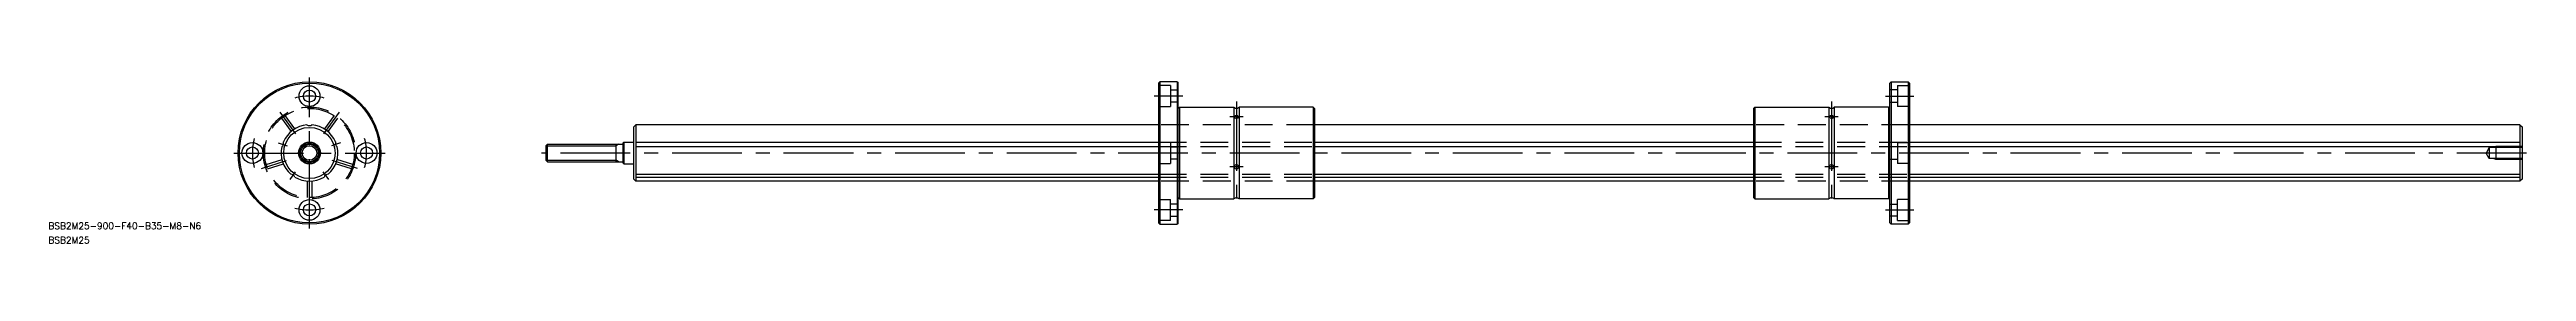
# Model space of a CAD drawing. Extents: x -118 to 1010, y -41 to 34.
import ezdxf

# ---------------------------------------------------------------- set-up
doc = ezdxf.new("R2010")
doc.units = 0
doc.linetypes.add('CENTER', pattern=[50.8, 31.75, -6.35, 6.35, -6.35])
doc.linetypes.add('DASHED', pattern=[19.05, 12.7, -6.35])
doc.layers.get('0').update_dxf_attribs({"linetype": 'CONTINUOUS'})
doc.layers.add('CENTER', color=1, linetype='CENTER')
doc.styles.get("Standard").update_dxf_attribs({"font": 'txt.shx', "height": 3, "bigfont": 'bigfont.shx'})

# ---------------------------------------------------------------- blocks, each defined once
blk = doc.blocks.new('*U6')
at = {"color": 7, "linetype": 'CONTINUOUS'}
blk.add_text('BSB2M25-900-F40-B35-M8-N6', height=3, dxfattribs=at).set_placement((-118.9, -34.8))
blk = doc.blocks.new('*U7')
at = {"color": 7, "linetype": 'CONTINUOUS'}
blk.add_text('BSB2M25', height=3, dxfattribs=at).set_placement((-118.9, -41.3))

msp = doc.modelspace()

# ---------------------------------------------------------------- linework, layer by layer
at = {"color": 7, "linetype": 'CONTINUOUS'}
for p, q in [((386.7, 31.9), (387.3, 32.5)), ((386.7, 31.9), (386.7, -31.9)), ((395.1, 32.5), (387.3, 32.5)), ((387.3, 32.5), (387.3, -32.5)), ((395.1, 32.5), (395.1, -32.5)), ((395.1, 32.5), (395.7, 31.9)), ((395.7, -31.9), (395.7, 31.9)), ((720.3, 32.5), (719.7, 31.9)), ((719.7, -31.9), (719.7, 31.9)), ((720.3, 32.5), (720.3, -32.5)), ((720.3, 32.5), (728.1, 32.5)), ((728.1, 32.5), (728.1, -32.5)), ((728.7, 31.9), (728.1, 32.5)), ((728.7, 31.9), (728.7, -31.9)), ((147.7, 11.9), (148.6, 12.9)), ((147.7, -11.9), (147.7, 11.9)), ((386.7, 12.9), (148.6, 12.9)), ((148.7, 12.9), (148.7, -12.9)), ((396.3, 21), (395.7, 20.4)), ((396.3, 21), (396.3, -21)), ((396.3, 21), (421, 21)), ((421, 21), (421, -21)), ((423.4, 21), (423.4, -21)), ((457.1, 21), (423.4, 21)), ((457.1, 21), (457.1, -21)), ((457.1, 21), (457.7, 20.4)), ((457.7, 20.4), (457.7, -20.4)), ((657.7, 12.9), (457.7, 12.9)), ((658.3, 21), (657.7, 20.4)), ((657.7, 20.4), (657.7, -20.4)), ((658.3, 21), (658.3, -21)), ((658.3, 21), (692, 21)), ((692, 21), (692, -21)), ((694.4, 21), (694.4, -21)), ((719.1, 21), (694.4, 21)), ((719.1, 21), (719.1, -21)), ((719.1, 21), (719.7, 20.4)), ((1006.7, 12.9), (728.7, 12.9)), ((1006.7, 12.9), (1007.7, 11.9)), ((1006.7, 12.9), (1006.7, -12.9)), ((1007.7, 11.9), (1007.7, -11.9)), ((107.7, 3.3), (108.4, 4)), ((107.7, 3.3), (107.7, -3.3)), ((108.4, 4), (142.7, 4)), ((108.4, -4), (108.4, 4)), ((139.7, -4), (139.7, 4)), ((142.7, 4.5), (143.2, 5)), ((142.7, 4.5), (142.7, -4.5)), ((143.2, 5), (143.2, -5)), ((143.2, 5), (147.7, 5)), ((148.7, 5), (386.7, 5)), ((148.7, 2.9), (386.7, 2.9)), ((457.7, 5), (657.7, 5)), ((457.7, 2.9), (657.7, 2.9)), ((728.7, 5), (1006.7, 5)), ((728.7, 2.9), (1006.7, 2.9)), ((107.7, -3.3), (108.4, -4)), ((108.4, -4), (142.7, -4)), ((142.7, -4.5), (143.2, -5)), ((143.2, -5), (147.7, -5)), ((148.7, -9.7), (386.7, -9.7)), ((148.7, -11.1), (386.7, -11.1)), ((457.7, -9.7), (657.7, -9.7)), ((457.7, -11.1), (657.7, -11.1)), ((728.7, -9.7), (1006.7, -9.7)), ((728.7, -11.1), (1006.7, -11.1)), ((147.7, -11.9), (148.7, -12.9)), ((386.7, -12.9), (148.7, -12.9)), ((395.7, -20.4), (396.3, -21)), ((396.3, -21), (421, -21)), ((457.1, -21), (423.4, -21)), ((457.7, -20.4), (457.1, -21)), ((657.7, -12.9), (457.7, -12.9)), ((657.7, -20.4), (658.3, -21)), ((658.3, -21), (692, -21)), ((719.1, -21), (694.4, -21)), ((719.7, -20.4), (719.1, -21)), ((1006.7, -12.9), (728.7, -12.9)), ((1007.7, -11.9), (1006.7, -12.9)), ((386.7, -31.9), (387.3, -32.5)), ((387.3, -32.5), (395.1, -32.5)), ((395.7, -31.9), (395.1, -32.5)), ((719.7, -31.9), (720.3, -32.5)), ((728.1, -32.5), (720.3, -32.5)), ((728.7, -31.9), (728.1, -32.5))]:
    msp.add_line(p, q, dxfattribs=at)
at = {"color": 3, "linetype": 'DASHED'}
for p, q in [((392.1, 30.8), (386.7, 30.8)), ((392.1, 30.8), (392.1, 21.2)), ((392.1, 28.8), (395.7, 28.8)), ((395.7, 23.2), (392.1, 23.2)), ((723.3, 28.8), (719.7, 28.8)), ((719.7, 23.2), (723.3, 23.2)), ((723.3, 30.8), (723.3, 21.2)), ((723.3, 30.8), (728.7, 30.8)), ((-12.8, 15.9), (-8.4, 9.8)), ((-11.2, 17.1), (-6.8, 11)), ((11.2, 17.1), (6.8, 11)), ((12.8, 15.9), (8.4, 9.8)), ((386.7, 21.2), (392.1, 21.2)), ((457.7, 12.9), (386.7, 12.9)), ((728.7, 12.9), (657.7, 12.9)), ((728.7, 21.2), (723.3, 21.2)), ((386.7, 5), (457.7, 5)), ((392.1, 4.8), (386.7, 4.8)), ((386.7, 2.9), (457.7, 2.9)), ((392.1, 4.8), (392.1, -4.8)), ((392.1, 2.8), (395.7, 2.8)), ((657.7, 5), (728.7, 5)), ((657.7, 2.9), (728.7, 2.9)), ((723.3, 2.8), (719.7, 2.8)), ((723.3, 4.8), (723.3, -4.8)), ((723.3, 4.8), (728.7, 4.8)), ((-19.7, -5.3), (-12.5, -3)), ((-19.1, -7.2), (-11.9, -4.9)), ((19.1, -7.2), (11.9, -4.9)), ((19.7, -5.3), (12.5, -3)), ((386.7, -4.8), (392.1, -4.8)), ((386.7, -9.7), (457.7, -9.7)), ((386.7, -11.1), (457.7, -11.1)), ((395.7, -2.8), (392.1, -2.8)), ((657.7, -9.7), (728.7, -9.7)), ((657.7, -11.1), (728.7, -11.1)), ((719.7, -2.8), (723.3, -2.8)), ((728.7, -4.8), (723.3, -4.8)), ((-1, -12.9), (-1, -20.4)), ((1, -12.9), (1, -20.4)), ((457.7, -12.9), (386.7, -12.9)), ((386.7, -21.3), (392.1, -21.3)), ((392.1, -30.8), (392.1, -21.3)), ((728.7, -12.9), (657.7, -12.9)), ((723.3, -30.8), (723.3, -21.3)), ((728.7, -21.3), (723.3, -21.3)), ((392.1, -30.8), (386.7, -30.8)), ((395.7, -23.3), (392.1, -23.3)), ((392.1, -28.8), (395.7, -28.8)), ((719.7, -23.3), (723.3, -23.3)), ((723.3, -28.8), (719.7, -28.8)), ((723.3, -30.8), (728.7, -30.8))]:
    msp.add_line(p, q, dxfattribs=at)
at = {"color": 3, "linetype": 'CONTINUOUS'}
for p, q in [((107.7, 3.3), (139.7, 3.3)), ((140.8, 4), (139.7, 3.3)), ((992.7, 2.5), (991.3, 0)), ((992.7, -2.5), (991.3, 0)), ((1007.7, 2.5), (992.7, 2.5)), ((992.7, 2.5), (992.7, -2.5)), ((995.7, 3), (994.7, 2.5)), ((995.7, 3), (995.7, -3)), ((1007.7, 3), (995.7, 3)), ((107.7, -3.3), (139.7, -3.3)), ((140.8, -4), (139.7, -3.3)), ((1007.7, -2.5), (992.7, -2.5)), ((995.7, -3), (994.7, -2.5)), ((1007.7, -3), (995.7, -3))]:
    msp.add_line(p, q, dxfattribs=at)
at = {"color": 7, "linetype": 'CONTINUOUS'}
for centre, radius in [((0, 0), 32.5), ((0, 0), 31.9), ((0, 26), 4.75), ((0, 26), 2.75), ((0, 0), 11.7), ((-26, 0), 4.75), ((-26, 0), 2.75), ((0, 0), 5), ((0, 0), 4.5), ((0, 0), 4), ((26, 0), 4.75), ((26, 0), 2.75), ((0, -26), 4.75), ((0, -26), 2.75)]:
    msp.add_circle(centre, radius, dxfattribs=at)
at = {"color": 3, "linetype": 'DASHED'}
for radius in [21, 20.4]:
    msp.add_circle((0, 0), radius, dxfattribs=at)
at = {"color": 3, "linetype": 'CONTINUOUS'}
msp.add_circle((0, 0), 3.32, dxfattribs=at)
at = {"color": 7, "linetype": 'CONTINUOUS'}
for centre, radius, start, end in [((0, 0), 12.9, 95.0288, 156.9712), ((0, 14.5), 2, 235.571, 304.429), ((0, 0), 12.9, 23.0288, 84.9712), ((422.2, 21.9), 1.5, 216.8699, 323.1301), ((421.7, 16.4), 0.539, 105.1922, 172.9787), ((421.7, 16.5), 0.552, 183.5636, 243.1479), ((422.2, 17.6), 1.71, 245.8953, 294.1047), ((422.2, 15.4), 1.67, 68.7197, 111.2803), ((422.6, 16.4), 0.539, 7.0213, 74.8078), ((422.6, 16.5), 0.552, 296.8521, 356.4364), ((693.2, 21.9), 1.5, 216.8699, 323.1301), ((692.7, 16.4), 0.539, 105.1922, 172.9787), ((692.7, 16.5), 0.552, 183.5636, 243.1479), ((693.2, 17.6), 1.71, 245.8953, 294.1047), ((693.2, 15.4), 1.67, 68.7197, 111.2803), ((693.6, 16.4), 0.539, 7.0213, 74.8078), ((693.6, 16.5), 0.552, 296.8521, 356.4364), ((0, 0), 12.9, 167.0288, 228.9712), ((-13.8, 4.5), 2, 307.571, 16.429), ((0, 0), 12.9, 311.0288, 12.9712), ((13.8, 4.5), 2, 163.571, 232.429), ((-8.5, -11.7), 2, 19.571, 88.429), ((0, 0), 12.9, 239.0288, 300.9712), ((8.5, -11.7), 2, 91.571, 160.429), ((422.2, -6.4), 1.01, 126.4611, 175.9771), ((422.1, -6.3), 0.921, 182.5563, 238.6561), ((422.2, -6.3), 0.915, 49.5753, 130.4247), ((422.2, -6.4), 0.888, 230.9432, 309.0568), ((422.3, -6.3), 0.921, 301.3439, 357.4437), ((422.2, -6.4), 1.01, 4.0229, 53.5389), ((693.2, -6.4), 1.01, 126.4611, 175.9771), ((693.1, -6.3), 0.921, 182.5563, 238.6561), ((693.2, -6.3), 0.915, 49.5753, 130.4247), ((693.2, -6.4), 0.888, 230.9432, 309.0568), ((693.3, -6.3), 0.921, 301.3439, 357.4437), ((693.2, -6.4), 1.01, 4.0229, 53.5389), ((422.2, -21.9), 1.5, 36.8699, 143.1301), ((693.2, -21.9), 1.5, 36.8699, 143.1301)]:
    msp.add_arc(centre, radius, start, end, dxfattribs=at)
at = {"layer": 'CENTER', "color": 1, "linetype": 'CENTER'}
for p, q in [((0, -34.5), (0, 34.5)), ((397.7, 26), (384.7, 26)), ((422.2, 23.6), (422.2, -24.1)), ((693.2, 23.6), (693.2, -24.1)), ((717.7, 26), (730.7, 26)), ((-13.5, 18.6), (-6.4, 8.8)), ((13.5, 18.6), (6.4, 8.8)), ((425.2, 16.5), (419.2, 16.5)), ((696.2, 16.5), (690.2, 16.5)), ((-34.5, 0), (34.5, 0)), ((-14.2, 4.6), (-10.1, 3.3)), ((14.2, 4.6), (10.1, 3.3)), ((1009.7, 0), (105.7, 0)), ((-21.9, -7.1), (-10.4, -3.4)), ((-8.8, -12.1), (-6.3, -8.6)), ((8.8, -12.1), (6.3, -8.6)), ((21.9, -7.1), (10.4, -3.4)), ((425.2, -6.3), (419.2, -6.3)), ((696.2, -6.3), (690.2, -6.3)), ((397.7, -26), (384.7, -26)), ((717.7, -26), (730.7, -26))]:
    msp.add_line(p, q, dxfattribs=at)
for start, end in [(75.1105, 104.8895), (165.1105, 194.8895), (345.1105, 14.8895), (255.1105, 284.8895)]:
    msp.add_arc((0, 0), 26, start, end, dxfattribs=at)

# ---------------------------------------------------------------- block references
at = {"color": 7, "linetype": 'CONTINUOUS'}
for name in ['*U6', '*U7']:
    msp.add_blockref(name, (0, 0), dxfattribs=at)

doc.saveas('drawing.dxf')
